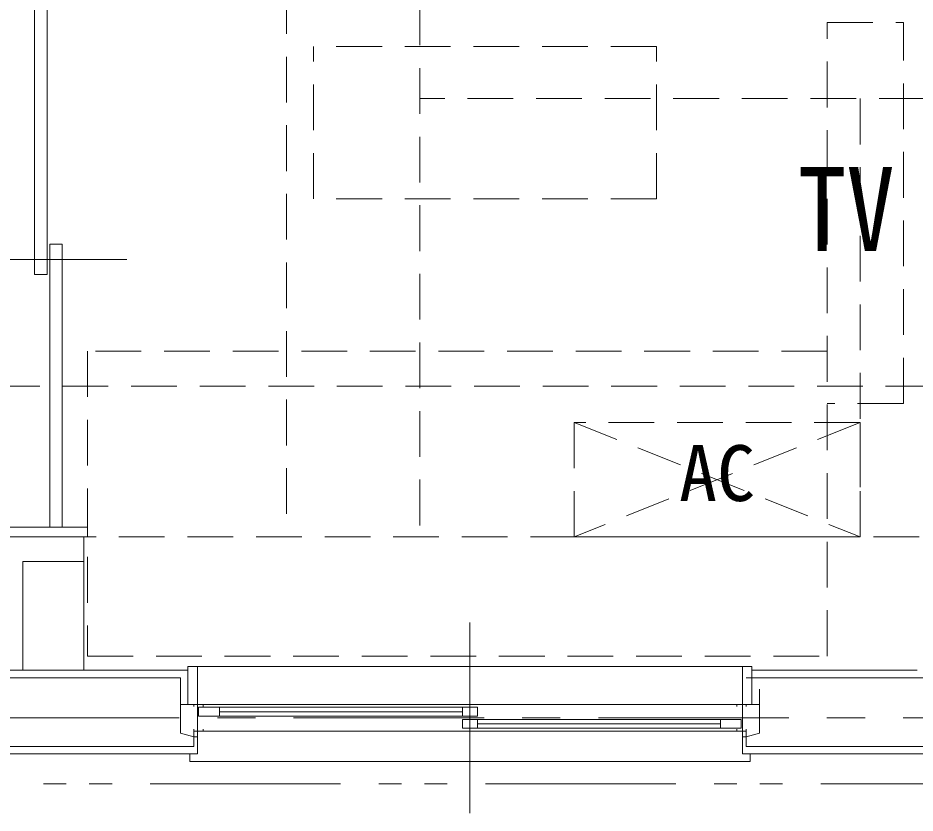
# Model space of a CAD drawing. Units: millimetres at full size; details may follow other scales. Extents: x -443943 to 462275, y -43546 to 79452.
# Drawn here: x -7679 to -5325, y 47711 to 49797 of the extents above; entities that cross this region are included whole.
import ezdxf
from ezdxf.enums import TextEntityAlignment as Align

# ---------------------------------------------------------------- set-up
doc = ezdxf.new("R2010")
doc.units = ezdxf.units.MM
doc.header["$LTSCALE"] = 100
for name, pattern in [('CHAIN1', [8, 5, -1, 1, -1]), ('DASHED1', [1.8, 1.2, -0.6]), ('DOUBLE_CHAIN1', [8.8, 5, -1, 0.6, -0.6, 0.6, -1])]:
    doc.linetypes.add(name, pattern=pattern)
for name, color, linetype, lineweight in [('4-0_仕上', 7, 'Continuous', 15), ('4-1_通り芯', 4, 'Continuous', 9), ('4-2_躯体', 3, 'Continuous', 20), ('4-3_建具', 4, 'Continuous', 9), ('4-5_文字', 7, 'Continuous', 15), ('4-A_目地･ﾊｯﾁ', 4, 'Continuous', 9), ('4-B_E-PANL', 1, 'Continuous', 18)]:
    doc.layers.add(name, color=color, linetype=linetype, lineweight=lineweight)
doc.styles.add('ＭＳ ゴシック', font='')
doc.styles.get('ＭＳ ゴシック').set_extended_font_data('MS Gothic')

msp = doc.modelspace()

# ---------------------------------------------------------------- linework, layer by layer
at = {"layer": '4-0_仕上', "linetype": 'DASHED1'}
for p, q in [((-6624.2, 55065.7), (-6624.2, 48435.7)), ((-6974.2, 51315.7), (-6974.2, 48435.7)), ((-5119.2, 49585.7), (-6624.2, 49585.7)), ((-5469.2, 49585.7), (-5469.2, 48435.7)), ((-3694.2, 48435.7), (-9294.2, 48435.7))]:
    msp.add_line(p, q, dxfattribs=at)
at = {"layer": '4-0_仕上', "color": 4, "linetype": 'DASHED1', "lineweight": 9}
for p, q in [((-6219.2, 48735.7), (-6219.2, 48435.7)), ((-5469.2, 48735.7), (-6219.2, 48435.7)), ((-5469.2, 48435.7), (-5469.2, 48735.7)), ((-6219.2, 48435.7), (-5469.2, 48435.7))]:
    msp.add_line(p, q, dxfattribs=at)
at = {"layer": '4-0_仕上'}
for p, q in [((-7232.9, 48085.7), (-7791.7, 48085.7)), ((-5319.2, 48085.7), (-5752.9, 48085.7)), ((-7207.9, 47865.7), (-7816.7, 47865.7)), ((-5099.2, 47865.7), (-5777.9, 47865.7))]:
    msp.add_line(p, q, dxfattribs=at)
at = {"layer": '4-0_仕上', "color": 4, "linetype": 'DASHED1', "lineweight": 9}
msp.add_lwpolyline([(-5469.2, 48735.7), (-6219.2, 48735.7), (-5469.2, 48435.7)], dxfattribs=at)
at = {"layer": '4-1_通り芯', "linetype": 'DASHED1'}
msp.add_line((-8102, 48830.7), (20049.6, 48830.7), dxfattribs=at)
at = {"layer": '4-1_通り芯', "linetype": 'CHAIN1'}
msp.add_line((-18955.9, 47960.7), (21355.8, 47960.7), dxfattribs=at)
at = {"layer": '4-2_躯体'}
for p, q in [((-7252.9, 48065.7), (-7771.7, 48065.7)), ((-7252.9, 48065.7), (-7252.9, 47920.1)), ((-5269.2, 48065.7), (-5767.9, 48065.7)), ((-5732.9, 47920.1), (-5732.9, 48035.7)), ((-7252.9, 47920.1), (-7217.9, 47910.7)), ((-5767.9, 47910.7), (-5732.9, 47920.1)), ((-7217.9, 47885.7), (-7217.9, 47910.7)), ((-5767.9, 47910.7), (-5767.9, 47885.7)), ((-7217.9, 47885.7), (-7806.7, 47885.7)), ((-5119.2, 47885.7), (-5767.9, 47885.7))]:
    msp.add_line(p, q, dxfattribs=at)
at = {"layer": '4-3_建具', "color": 7, "lineweight": 15}
for p, q in [((-7602.7, 49906.8), (-7602.7, 49123.8)), ((-7562.7, 49203.8), (-7562.7, 48460.7)), ((-7602.7, 49123.8), (-7635.7, 49123.8)), ((-7741.7, 48460.7), (-7656.7, 48460.7)), ((-7741.7, 48435.7), (-7656.7, 48435.7)), ((-7656.7, 48435.7), (-7496.7, 48435.7)), ((-7506.7, 48435.7), (-7506.7, 48085.7)), ((-7666.7, 48370.7), (-7506.7, 48370.7)), ((-7666.7, 48370.7), (-7666.7, 48085.7)), ((-7232.9, 48095.7), (-5752.9, 48095.7)), ((-7232.9, 47995.7), (-7232.9, 48095.7)), ((-7207.9, 48095.7), (-7207.9, 47995.7)), ((-5777.9, 48095.7), (-5777.9, 47995.7)), ((-5752.9, 47995.7), (-5752.9, 48095.7)), ((-7207.9, 47995.7), (-7232.9, 47995.7)), ((-5777.9, 47995.7), (-5752.9, 47995.7)), ((-7217.9, 47910.7), (-7207.9, 47910.7)), ((-7207.9, 47910.7), (-7207.9, 47865.7)), ((-5777.9, 47910.7), (-5767.9, 47910.7)), ((-5777.9, 47910.7), (-5777.9, 47865.7))]:
    msp.add_line(p, q, dxfattribs=at)
at = {"layer": '4-3_建具'}
for p, q in [((-7893.2, 49163.8), (-7393.2, 49163.8)), ((-6492.9, 48210.7), (-6492.9, 47710.7)), ((-7232.9, 47995.7), (-7252.9, 47995.7)), ((-7217.9, 47990.7), (-7217.9, 47995.7)), ((-7217.9, 47995.7), (-5767.9, 47995.7)), ((-7207.9, 47995.7), (-7207.9, 47910.7)), ((-7204.9, 47988.2), (-6472.9, 47988.2)), ((-7204.9, 47965.2), (-7204.9, 47988.2)), ((-7192.9, 47995.7), (-7192.9, 47990.7)), ((-7150.4, 47988.2), (-7150.4, 47965.2)), ((-6512.9, 47988.2), (-6512.9, 47965.2)), ((-6472.9, 47988.2), (-6472.9, 47965.2)), ((-5792.9, 47995.7), (-5792.9, 47990.7)), ((-5777.9, 47995.7), (-5777.9, 47910.7)), ((-5767.9, 47995.7), (-5767.9, 47990.7)), ((-5752.9, 47995.7), (-5732.9, 47995.7)), ((-6472.9, 47965.2), (-7204.9, 47965.2)), ((-6512.9, 47976.7), (-7150.4, 47976.7)), ((-6512.9, 47956.2), (-6512.9, 47933.2)), ((-5780.9, 47956.2), (-6512.9, 47956.2)), ((-6472.9, 47956.2), (-6472.9, 47933.2)), ((-5835.4, 47944.7), (-6472.9, 47944.7)), ((-5835.4, 47956.2), (-5835.4, 47933.2)), ((-5780.9, 47933.2), (-5780.9, 47956.2)), ((-7217.9, 47910.7), (-7217.9, 47930.7)), ((-7217.9, 47925.7), (-5767.9, 47925.7)), ((-7192.9, 47930.7), (-7192.9, 47925.7)), ((-6512.9, 47933.2), (-5780.9, 47933.2)), ((-5792.9, 47930.7), (-5792.9, 47925.7)), ((-5767.9, 47930.7), (-5767.9, 47910.7)), ((-7227.9, 47865.7), (-7227.9, 47845.7)), ((-7227.9, 47845.7), (-5757.9, 47845.7)), ((-5757.9, 47865.7), (-5757.9, 47845.7))]:
    msp.add_line(p, q, dxfattribs=at)
at = {"layer": '4-3_建具', "color": 3, "lineweight": 20}
msp.add_line((-7239.9, 47885.7), (-7236.4, 47885.7), dxfattribs=at)
at = {"layer": '4-3_建具', "color": 7, "lineweight": 15}
for points in [[(-7602.7, 49906.8), (-7635.7, 49906.8), (-7635.7, 49123.8)], [(-7562.7, 49203.8), (-7595.7, 49203.8), (-7595.7, 48460.7)], [(-7656.7, 48460.7), (-7496.7, 48460.7), (-7496.7, 48435.7)]]:
    msp.add_lwpolyline(points, dxfattribs=at)
at = {"layer": '4-A_目地･ﾊｯﾁ', "linetype": 'DASHED1'}
for p, q in [((-5555.4, 48122.8), (-5555.4, 49785.7)), ((-5555.4, 49785.7), (-5355.4, 49785.7)), ((-5355.4, 48785.7), (-5355.4, 49785.7)), ((-5355.4, 48785.7), (-5555.4, 48785.7))]:
    msp.add_line(p, q, dxfattribs=at)
for points in [[(-6003.6, 49322.8), (-6003.6, 49722.8), (-6903.6, 49722.8)], [(-6003.6, 49322.8), (-6903.6, 49322.8), (-6903.6, 49722.8)], [(-5555.4, 48922.8), (-7496.7, 48922.8), (-7496.7, 48122.8), (-5555.4, 48122.8)]]:
    msp.add_lwpolyline(points, dxfattribs=at)
at = {"layer": '4-B_E-PANL', "linetype": 'DOUBLE_CHAIN1'}
msp.add_line((-17012.3, 47787.3), (5474.2, 47787.4), dxfattribs=at)

# ---------------------------------------------------------------- texts
at = {"layer": '4-5_文字', "color": 4, "style": 'ＭＳ ゴシック'}
msp.add_text('AC', height=146.6, dxfattribs=at).set_placement((-5944.2, 48485.7), align=Align.BOTTOM_LEFT)
at = {"layer": '4-A_目地･ﾊｯﾁ', "color": 7, "style": 'ＭＳ ゴシック', "width": 0.85}
msp.add_text('TV', height=219.9, dxfattribs=at).set_placement((-5632.5, 49120.2), align=Align.BOTTOM_LEFT)

doc.saveas('drawing.dxf')
